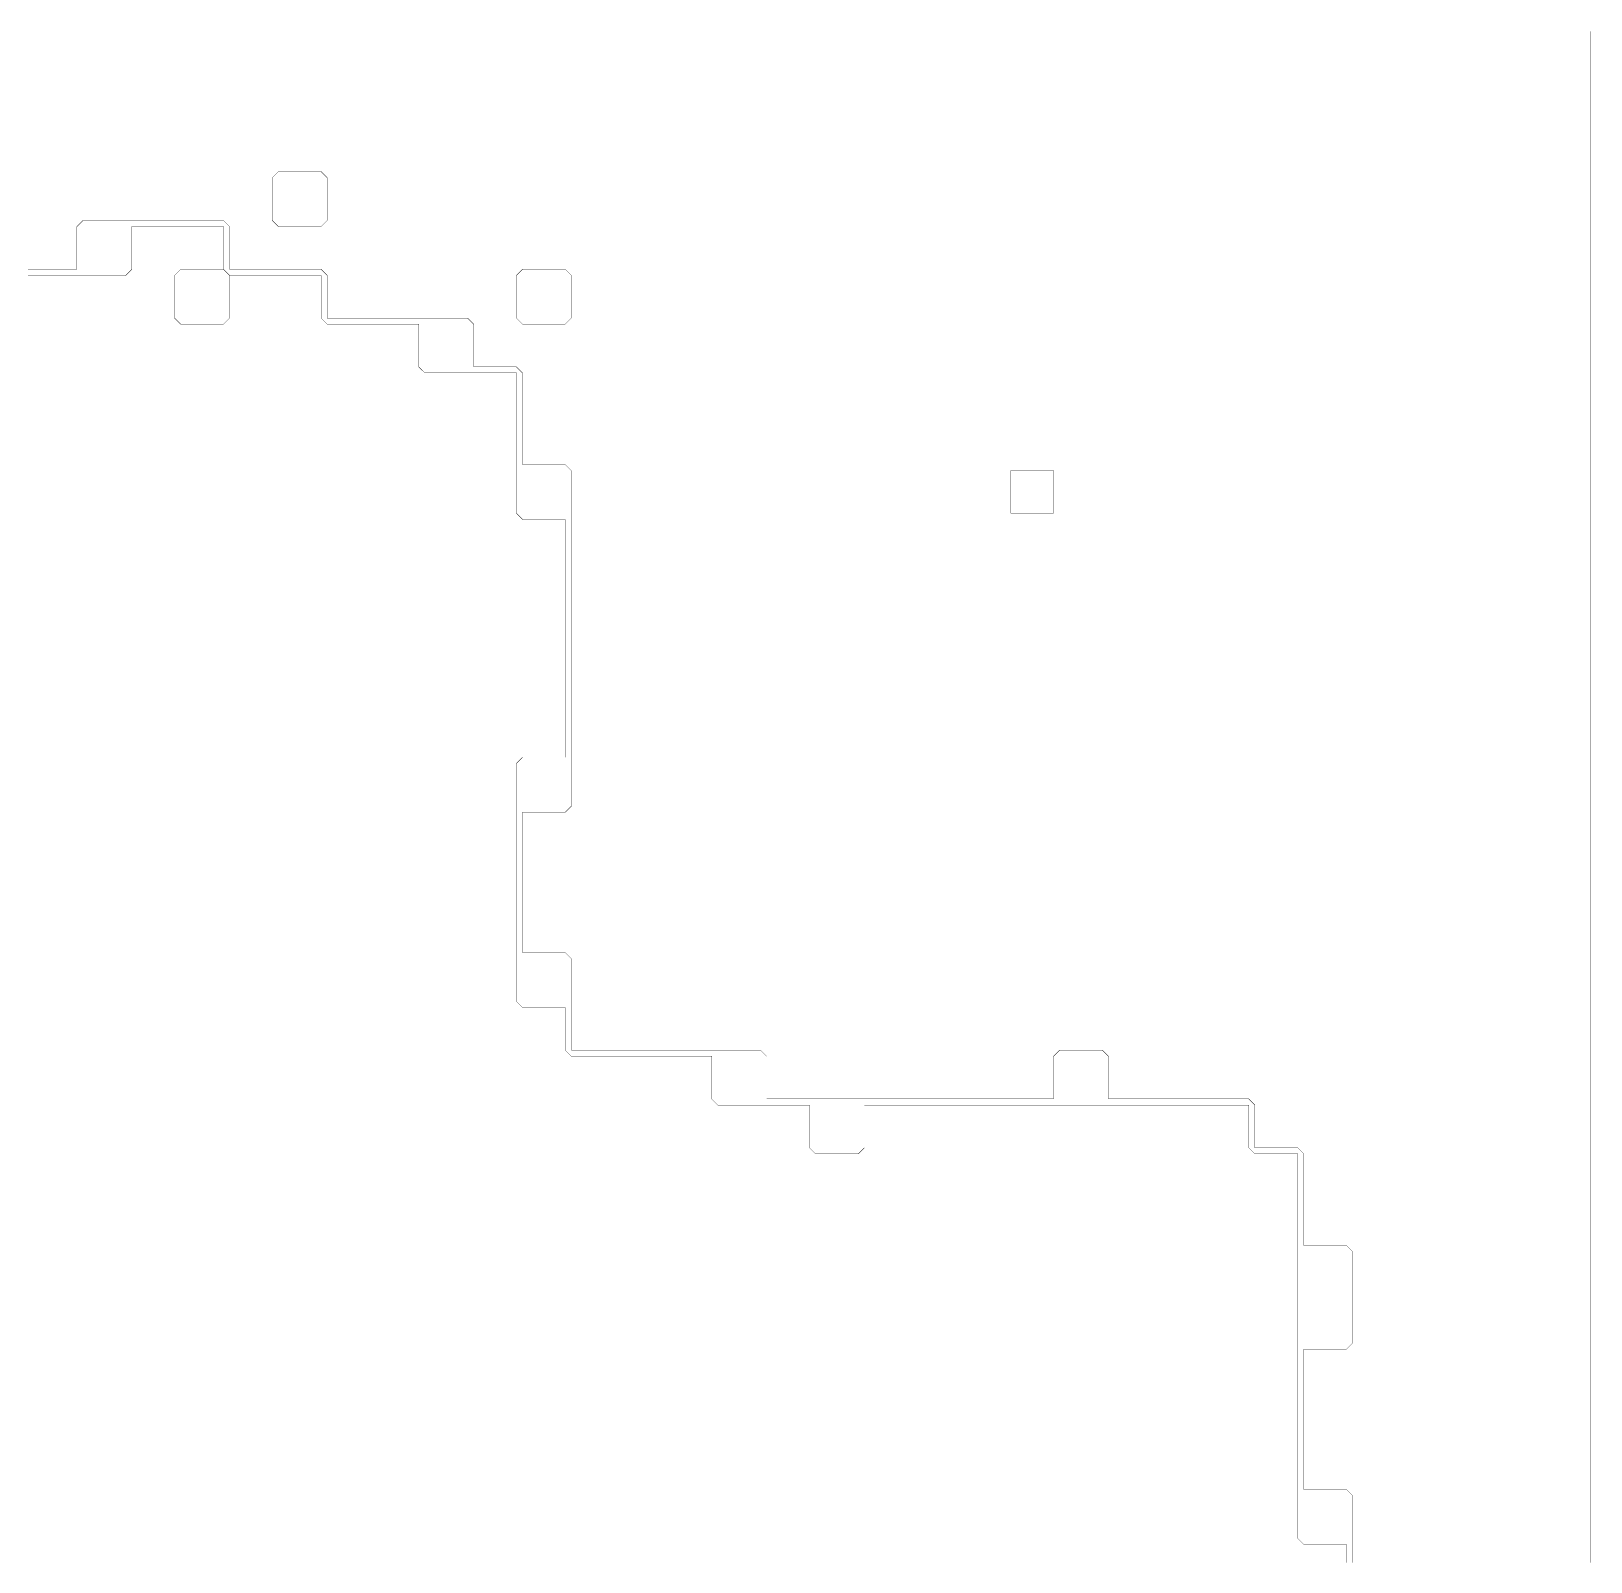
# Model space of a CAD drawing. Header units: metres. Extents: x 0 to 4990, y -4990 to 0.
# Drawn here: x 2495 to 4990, y -2450 to 0 of the extents above; entities that cross this region are included whole.
import ezdxf

# ---------------------------------------------------------------- set-up
doc = ezdxf.new("R2010")
doc.units = ezdxf.units.M
for name, color, linetype in [('conductor', 1, 'Continuous'), ('dielectric', 8, 'Continuous'), ('substrate', 5, 'Continuous')]:
    doc.layers.add(name, color=color, linetype=linetype)

msp = doc.modelspace()

# ---------------------------------------------------------------- linework, layer by layer
at = {"layer": 'conductor', "const_width": 0.5}
msp.add_lwpolyline([(4599.609375, -2451.171875), (4599.609375, -2441.40625), (4599.609375, -2431.640625), (4599.609375, -2421.875), (4589.84375, -2421.875), (4580.078125, -2421.875), (4570.3125, -2421.875), (4560.546875, -2421.875), (4550.78125, -2421.875), (4541.015625, -2421.875), (4531.25, -2421.875), (4521.484375, -2412.109375), (4521.484375, -2402.34375), (4521.484375, -2392.578125), (4521.484375, -2382.8125), (4521.484375, -2373.046875), (4521.484375, -2363.28125), (4521.484375, -2353.515625), (4521.484375, -2343.75), (4521.484375, -2333.984375), (4521.484375, -2324.21875), (4521.484375, -2314.453125), (4521.484375, -2304.6875), (4521.484375, -2294.921875), (4521.484375, -2285.15625), (4521.484375, -2275.390625), (4521.484375, -2265.625), (4521.484375, -2255.859375), (4521.484375, -2246.09375), (4521.484375, -2236.328125), (4521.484375, -2226.5625), (4521.484375, -2216.796875), (4521.484375, -2207.03125), (4521.484375, -2197.265625), (4521.484375, -2187.5), (4521.484375, -2177.734375), (4521.484375, -2167.96875), (4521.484375, -2158.203125), (4521.484375, -2148.4375), (4521.484375, -2138.671875), (4521.484375, -2128.90625), (4521.484375, -2119.140625), (4521.484375, -2109.375), (4521.484375, -2099.609375), (4521.484375, -2089.84375), (4521.484375, -2080.078125), (4521.484375, -2070.3125), (4521.484375, -2060.546875), (4521.484375, -2050.78125), (4521.484375, -2041.015625), (4521.484375, -2031.25), (4521.484375, -2021.484375), (4521.484375, -2011.71875), (4521.484375, -2001.953125), (4521.484375, -1992.1875), (4521.484375, -1982.421875), (4521.484375, -1972.65625), (4521.484375, -1962.890625), (4521.484375, -1953.125), (4521.484375, -1943.359375), (4521.484375, -1933.59375), (4521.484375, -1923.828125), (4521.484375, -1914.0625), (4521.484375, -1904.296875), (4521.484375, -1894.53125), (4521.484375, -1884.765625), (4521.484375, -1875), (4521.484375, -1865.234375), (4521.484375, -1855.46875), (4521.484375, -1845.703125), (4521.484375, -1835.9375), (4521.484375, -1826.171875), (4521.484375, -1816.40625), (4521.484375, -1806.640625), (4521.484375, -1796.875), (4511.71875, -1796.875), (4501.953125, -1796.875), (4492.1875, -1796.875), (4482.421875, -1796.875), (4472.65625, -1796.875), (4462.890625, -1796.875), (4453.125, -1796.875), (4443.359375, -1787.109375), (4443.359375, -1777.34375), (4443.359375, -1767.578125), (4443.359375, -1757.8125), (4443.359375, -1748.046875), (4443.359375, -1738.28125), (4443.359375, -1728.515625), (4443.359375, -1718.75), (4433.59375, -1718.75), (4423.828125, -1718.75), (4414.0625, -1718.75), (4404.296875, -1718.75), (4394.53125, -1718.75), (4384.765625, -1718.75), (4375, -1718.75), (4365.234375, -1718.75), (4355.46875, -1718.75), (4345.703125, -1718.75), (4335.9375, -1718.75), (4326.171875, -1718.75), (4316.40625, -1718.75), (4306.640625, -1718.75), (4296.875, -1718.75), (4287.109375, -1718.75), (4277.34375, -1718.75), (4267.578125, -1718.75), (4257.8125, -1718.75), (4248.046875, -1718.75), (4238.28125, -1718.75), (4228.515625, -1718.75), (4218.75, -1718.75), (4208.984375, -1718.75), (4199.21875, -1718.75), (4189.453125, -1718.75), (4179.6875, -1718.75), (4169.921875, -1718.75), (4160.15625, -1718.75), (4150.390625, -1718.75), (4140.625, -1718.75), (4130.859375, -1718.75), (4121.09375, -1718.75), (4111.328125, -1718.75), (4101.5625, -1718.75), (4091.796875, -1718.75), (4082.03125, -1718.75), (4072.265625, -1718.75), (4062.5, -1718.75), (4052.734375, -1718.75), (4042.96875, -1718.75), (4033.203125, -1718.75), (4023.4375, -1718.75), (4013.671875, -1718.75), (4003.90625, -1718.75), (3994.140625, -1718.75), (3984.375, -1718.75), (3974.609375, -1718.75), (3964.84375, -1718.75), (3955.078125, -1718.75), (3945.3125, -1718.75), (3935.546875, -1718.75), (3925.78125, -1718.75), (3916.015625, -1718.75), (3906.25, -1718.75), (3896.484375, -1718.75), (3886.71875, -1718.75), (3876.953125, -1718.75), (3867.1875, -1718.75), (3857.421875, -1718.75), (3847.65625, -1718.75), (3837.890625, -1718.75), (3828.125, -1718.75), (3828.125, -1728.515625), (3828.125, -1738.28125), (3828.125, -1748.046875), (3828.125, -1757.8125), (3828.125, -1767.578125), (3828.125, -1777.34375), (3828.125, -1787.109375), (3818.359375, -1796.875), (3808.59375, -1796.875), (3798.828125, -1796.875), (3789.0625, -1796.875), (3779.296875, -1796.875), (3769.53125, -1796.875), (3759.765625, -1796.875), (3750, -1796.875), (3740.234375, -1787.109375), (3740.234375, -1777.34375), (3740.234375, -1767.578125), (3740.234375, -1757.8125), (3740.234375, -1748.046875), (3740.234375, -1738.28125), (3740.234375, -1728.515625), (3740.234375, -1718.75), (3730.46875, -1718.75), (3720.703125, -1718.75), (3710.9375, -1718.75), (3701.171875, -1718.75), (3691.40625, -1718.75), (3681.640625, -1718.75), (3671.875, -1718.75), (3662.109375, -1718.75), (3652.34375, -1718.75), (3642.578125, -1718.75), (3632.8125, -1718.75), (3623.046875, -1718.75), (3613.28125, -1718.75), (3603.515625, -1718.75), (3593.75, -1718.75), (3583.984375, -1708.984375), (3583.984375, -1699.21875), (3583.984375, -1689.453125), (3583.984375, -1679.6875), (3583.984375, -1669.921875), (3583.984375, -1660.15625), (3583.984375, -1650.390625), (3583.984375, -1640.625), (3574.21875, -1640.625), (3564.453125, -1640.625), (3554.6875, -1640.625), (3544.921875, -1640.625), (3535.15625, -1640.625), (3525.390625, -1640.625), (3515.625, -1640.625), (3505.859375, -1640.625), (3496.09375, -1640.625), (3486.328125, -1640.625), (3476.5625, -1640.625), (3466.796875, -1640.625), (3457.03125, -1640.625), (3447.265625, -1640.625), (3437.5, -1640.625), (3427.734375, -1640.625), (3417.96875, -1640.625), (3408.203125, -1640.625), (3398.4375, -1640.625), (3388.671875, -1640.625), (3378.90625, -1640.625), (3369.140625, -1640.625), (3359.375, -1640.625), (3349.609375, -1630.859375), (3349.609375, -1621.09375), (3349.609375, -1611.328125), (3349.609375, -1601.5625), (3349.609375, -1591.796875), (3349.609375, -1582.03125), (3349.609375, -1572.265625), (3349.609375, -1562.5), (3339.84375, -1562.5), (3330.078125, -1562.5), (3320.3125, -1562.5), (3310.546875, -1562.5), (3300.78125, -1562.5), (3291.015625, -1562.5), (3281.25, -1562.5), (3271.484375, -1552.734375), (3271.484375, -1542.96875), (3271.484375, -1533.203125), (3271.484375, -1523.4375), (3271.484375, -1513.671875), (3271.484375, -1503.90625), (3271.484375, -1494.140625), (3271.484375, -1484.375), (3271.484375, -1474.609375), (3271.484375, -1464.84375), (3271.484375, -1455.078125), (3271.484375, -1445.3125), (3271.484375, -1435.546875), (3271.484375, -1425.78125), (3271.484375, -1416.015625), (3271.484375, -1406.25), (3271.484375, -1396.484375), (3271.484375, -1386.71875), (3271.484375, -1376.953125), (3271.484375, -1367.1875), (3271.484375, -1357.421875), (3271.484375, -1347.65625), (3271.484375, -1337.890625), (3271.484375, -1328.125), (3271.484375, -1318.359375), (3271.484375, -1308.59375), (3271.484375, -1298.828125), (3271.484375, -1289.0625), (3271.484375, -1279.296875), (3271.484375, -1269.53125), (3271.484375, -1259.765625), (3271.484375, -1250), (3271.484375, -1240.234375), (3271.484375, -1230.46875), (3271.484375, -1220.703125), (3271.484375, -1210.9375), (3271.484375, -1201.171875), (3271.484375, -1191.40625), (3271.484375, -1181.640625), (3271.484375, -1171.875), (3281.25, -1162.109375), (3291.015625, -1162.109375), (3300.78125, -1162.109375), (3310.546875, -1162.109375), (3320.3125, -1162.109375), (3330.078125, -1162.109375), (3339.84375, -1162.109375), (3349.609375, -1162.109375), (3349.609375, -1152.34375), (3349.609375, -1142.578125), (3349.609375, -1132.8125), (3349.609375, -1123.046875), (3349.609375, -1113.28125), (3349.609375, -1103.515625), (3349.609375, -1093.75), (3349.609375, -1083.984375), (3349.609375, -1074.21875), (3349.609375, -1064.453125), (3349.609375, -1054.6875), (3349.609375, -1044.921875), (3349.609375, -1035.15625), (3349.609375, -1025.390625), (3349.609375, -1015.625), (3349.609375, -1005.859375), (3349.609375, -996.09375), (3349.609375, -986.328125), (3349.609375, -976.5625), (3349.609375, -966.796875), (3349.609375, -957.03125), (3349.609375, -947.265625), (3349.609375, -937.5), (3349.609375, -927.734375), (3349.609375, -917.96875), (3349.609375, -908.203125), (3349.609375, -898.4375), (3349.609375, -888.671875), (3349.609375, -878.90625), (3349.609375, -869.140625), (3349.609375, -859.375), (3349.609375, -849.609375), (3349.609375, -839.84375), (3349.609375, -830.078125), (3349.609375, -820.3125), (3349.609375, -810.546875), (3349.609375, -800.78125), (3349.609375, -791.015625), (3349.609375, -781.25), (3339.84375, -781.25), (3330.078125, -781.25), (3320.3125, -781.25), (3310.546875, -781.25), (3300.78125, -781.25), (3291.015625, -781.25), (3281.25, -781.25), (3271.484375, -771.484375), (3271.484375, -761.71875), (3271.484375, -751.953125), (3271.484375, -742.1875), (3271.484375, -732.421875), (3271.484375, -722.65625), (3271.484375, -712.890625), (3271.484375, -703.125), (3271.484375, -693.359375), (3271.484375, -683.59375), (3271.484375, -673.828125), (3271.484375, -664.0625), (3271.484375, -654.296875), (3271.484375, -644.53125), (3271.484375, -634.765625), (3271.484375, -625), (3271.484375, -615.234375), (3271.484375, -605.46875), (3271.484375, -595.703125), (3271.484375, -585.9375), (3271.484375, -576.171875), (3271.484375, -566.40625), (3271.484375, -556.640625), (3271.484375, -546.875), (3261.71875, -546.875), (3251.953125, -546.875), (3242.1875, -546.875), (3232.421875, -546.875), (3222.65625, -546.875), (3212.890625, -546.875), (3203.125, -546.875), (3193.359375, -546.875), (3183.59375, -546.875), (3173.828125, -546.875), (3164.0625, -546.875), (3154.296875, -546.875), (3144.53125, -546.875), (3134.765625, -546.875), (3125, -546.875), (3115.234375, -537.109375), (3115.234375, -527.34375), (3115.234375, -517.578125), (3115.234375, -507.8125), (3115.234375, -498.046875), (3115.234375, -488.28125), (3115.234375, -478.515625), (3115.234375, -468.75), (3105.46875, -468.75), (3095.703125, -468.75), (3085.9375, -468.75), (3076.171875, -468.75), (3066.40625, -468.75), (3056.640625, -468.75), (3046.875, -468.75), (3037.109375, -468.75), (3027.34375, -468.75), (3017.578125, -468.75), (3007.8125, -468.75), (2998.046875, -468.75), (2988.28125, -468.75), (2978.515625, -468.75), (2968.75, -468.75), (2958.984375, -458.984375), (2958.984375, -449.21875), (2958.984375, -439.453125), (2958.984375, -429.6875), (2958.984375, -419.921875), (2958.984375, -410.15625), (2958.984375, -400.390625), (2958.984375, -390.625), (2949.21875, -390.625), (2939.453125, -390.625), (2929.6875, -390.625), (2919.921875, -390.625), (2910.15625, -390.625), (2900.390625, -390.625), (2890.625, -390.625), (2880.859375, -390.625), (2871.09375, -390.625), (2861.328125, -390.625), (2851.5625, -390.625), (2841.796875, -390.625), (2832.03125, -390.625), (2822.265625, -390.625), (2812.5, -390.625), (2802.734375, -380.859375), (2802.734375, -371.09375), (2802.734375, -361.328125), (2802.734375, -351.5625), (2802.734375, -341.796875), (2802.734375, -332.03125), (2802.734375, -322.265625), (2802.734375, -312.5), (2792.96875, -312.5), (2783.203125, -312.5), (2773.4375, -312.5), (2763.671875, -312.5), (2753.90625, -312.5), (2744.140625, -312.5), (2734.375, -312.5), (2724.609375, -312.5), (2714.84375, -312.5), (2705.078125, -312.5), (2695.3125, -312.5), (2685.546875, -312.5), (2675.78125, -312.5), (2666.015625, -312.5), (2656.25, -312.5), (2656.25, -322.265625), (2656.25, -332.03125), (2656.25, -341.796875), (2656.25, -351.5625), (2656.25, -361.328125), (2656.25, -371.09375), (2656.25, -380.859375), (2646.484375, -390.625), (2636.71875, -390.625), (2626.953125, -390.625), (2617.1875, -390.625), (2607.421875, -390.625), (2597.65625, -390.625), (2587.890625, -390.625), (2578.125, -390.625), (2568.359375, -390.625), (2558.59375, -390.625), (2548.828125, -390.625), (2539.0625, -390.625), (2529.296875, -390.625), (2519.53125, -390.625), (2509.765625, -390.625), (2500, -390.625), (2490.234375, -390.625)], dxfattribs=at)
msp.add_lwpolyline([(2724.609375, -390.625), (2734.375, -380.859375), (2744.140625, -380.859375), (2753.90625, -380.859375), (2763.671875, -380.859375), (2773.4375, -380.859375), (2783.203125, -380.859375), (2792.96875, -380.859375), (2802.734375, -380.859375), (2812.5, -390.625), (2812.5, -400.390625), (2812.5, -410.15625), (2812.5, -419.921875), (2812.5, -429.6875), (2812.5, -439.453125), (2812.5, -449.21875), (2812.5, -458.984375), (2802.734375, -468.75), (2792.96875, -468.75), (2783.203125, -468.75), (2773.4375, -468.75), (2763.671875, -468.75), (2753.90625, -468.75), (2744.140625, -468.75), (2734.375, -468.75), (2724.609375, -458.984375), (2724.609375, -449.21875), (2724.609375, -439.453125), (2724.609375, -429.6875), (2724.609375, -419.921875), (2724.609375, -410.15625), (2724.609375, -400.390625)], close=True, dxfattribs=at)
at = {"layer": 'dielectric', "const_width": 0.5}
msp.add_lwpolyline([(4062.5, -703.125), (4062.5, -712.890625), (4062.5, -722.65625), (4062.5, -732.421875), (4062.5, -742.1875), (4062.5, -751.953125), (4062.5, -761.71875), (4062.5, -771.484375), (4072.265625, -771.484375), (4082.03125, -771.484375), (4091.796875, -771.484375), (4101.5625, -771.484375), (4111.328125, -771.484375), (4121.09375, -771.484375), (4130.859375, -771.484375), (4130.859375, -761.71875), (4130.859375, -751.953125), (4130.859375, -742.1875), (4130.859375, -732.421875), (4130.859375, -722.65625), (4130.859375, -712.890625), (4130.859375, -703.125), (4121.09375, -703.125), (4111.328125, -703.125), (4101.5625, -703.125), (4091.796875, -703.125), (4082.03125, -703.125), (4072.265625, -703.125)], close=True, dxfattribs=at)
at = {"layer": 'substrate', "const_width": 0.5}
for points in [[(4990.234375, -2451.171875), (4990.234375, -2441.40625), (4990.234375, -2431.640625), (4990.234375, -2421.875), (4990.234375, -2412.109375), (4990.234375, -2402.34375), (4990.234375, -2392.578125), (4990.234375, -2382.8125), (4990.234375, -2373.046875), (4990.234375, -2363.28125), (4990.234375, -2353.515625), (4990.234375, -2343.75), (4990.234375, -2333.984375), (4990.234375, -2324.21875), (4990.234375, -2314.453125), (4990.234375, -2304.6875), (4990.234375, -2294.921875), (4990.234375, -2285.15625), (4990.234375, -2275.390625), (4990.234375, -2265.625), (4990.234375, -2255.859375), (4990.234375, -2246.09375), (4990.234375, -2236.328125), (4990.234375, -2226.5625), (4990.234375, -2216.796875), (4990.234375, -2207.03125), (4990.234375, -2197.265625), (4990.234375, -2187.5), (4990.234375, -2177.734375), (4990.234375, -2167.96875), (4990.234375, -2158.203125), (4990.234375, -2148.4375), (4990.234375, -2138.671875), (4990.234375, -2128.90625), (4990.234375, -2119.140625), (4990.234375, -2109.375), (4990.234375, -2099.609375), (4990.234375, -2089.84375), (4990.234375, -2080.078125), (4990.234375, -2070.3125), (4990.234375, -2060.546875), (4990.234375, -2050.78125), (4990.234375, -2041.015625), (4990.234375, -2031.25), (4990.234375, -2021.484375), (4990.234375, -2011.71875), (4990.234375, -2001.953125), (4990.234375, -1992.1875), (4990.234375, -1982.421875), (4990.234375, -1972.65625), (4990.234375, -1962.890625), (4990.234375, -1953.125), (4990.234375, -1943.359375), (4990.234375, -1933.59375), (4990.234375, -1923.828125), (4990.234375, -1914.0625), (4990.234375, -1904.296875), (4990.234375, -1894.53125), (4990.234375, -1884.765625), (4990.234375, -1875), (4990.234375, -1865.234375), (4990.234375, -1855.46875), (4990.234375, -1845.703125), (4990.234375, -1835.9375), (4990.234375, -1826.171875), (4990.234375, -1816.40625), (4990.234375, -1806.640625), (4990.234375, -1796.875), (4990.234375, -1787.109375), (4990.234375, -1777.34375), (4990.234375, -1767.578125), (4990.234375, -1757.8125), (4990.234375, -1748.046875), (4990.234375, -1738.28125), (4990.234375, -1728.515625), (4990.234375, -1718.75), (4990.234375, -1708.984375), (4990.234375, -1699.21875), (4990.234375, -1689.453125), (4990.234375, -1679.6875), (4990.234375, -1669.921875), (4990.234375, -1660.15625), (4990.234375, -1650.390625), (4990.234375, -1640.625), (4990.234375, -1630.859375), (4990.234375, -1621.09375), (4990.234375, -1611.328125), (4990.234375, -1601.5625), (4990.234375, -1591.796875), (4990.234375, -1582.03125), (4990.234375, -1572.265625), (4990.234375, -1562.5), (4990.234375, -1552.734375), (4990.234375, -1542.96875), (4990.234375, -1533.203125), (4990.234375, -1523.4375), (4990.234375, -1513.671875), (4990.234375, -1503.90625), (4990.234375, -1494.140625), (4990.234375, -1484.375), (4990.234375, -1474.609375), (4990.234375, -1464.84375), (4990.234375, -1455.078125), (4990.234375, -1445.3125), (4990.234375, -1435.546875), (4990.234375, -1425.78125), (4990.234375, -1416.015625), (4990.234375, -1406.25), (4990.234375, -1396.484375), (4990.234375, -1386.71875), (4990.234375, -1376.953125), (4990.234375, -1367.1875), (4990.234375, -1357.421875), (4990.234375, -1347.65625), (4990.234375, -1337.890625), (4990.234375, -1328.125), (4990.234375, -1318.359375), (4990.234375, -1308.59375), (4990.234375, -1298.828125), (4990.234375, -1289.0625), (4990.234375, -1279.296875), (4990.234375, -1269.53125), (4990.234375, -1259.765625), (4990.234375, -1250), (4990.234375, -1240.234375), (4990.234375, -1230.46875), (4990.234375, -1220.703125), (4990.234375, -1210.9375), (4990.234375, -1201.171875), (4990.234375, -1191.40625), (4990.234375, -1181.640625), (4990.234375, -1171.875), (4990.234375, -1162.109375), (4990.234375, -1152.34375), (4990.234375, -1142.578125), (4990.234375, -1132.8125), (4990.234375, -1123.046875), (4990.234375, -1113.28125), (4990.234375, -1103.515625), (4990.234375, -1093.75), (4990.234375, -1083.984375), (4990.234375, -1074.21875), (4990.234375, -1064.453125), (4990.234375, -1054.6875), (4990.234375, -1044.921875), (4990.234375, -1035.15625), (4990.234375, -1025.390625), (4990.234375, -1015.625), (4990.234375, -1005.859375), (4990.234375, -996.09375), (4990.234375, -986.328125), (4990.234375, -976.5625), (4990.234375, -966.796875), (4990.234375, -957.03125), (4990.234375, -947.265625), (4990.234375, -937.5), (4990.234375, -927.734375), (4990.234375, -917.96875), (4990.234375, -908.203125), (4990.234375, -898.4375), (4990.234375, -888.671875), (4990.234375, -878.90625), (4990.234375, -869.140625), (4990.234375, -859.375), (4990.234375, -849.609375), (4990.234375, -839.84375), (4990.234375, -830.078125), (4990.234375, -820.3125), (4990.234375, -810.546875), (4990.234375, -800.78125), (4990.234375, -791.015625), (4990.234375, -781.25), (4990.234375, -771.484375), (4990.234375, -761.71875), (4990.234375, -751.953125), (4990.234375, -742.1875), (4990.234375, -732.421875), (4990.234375, -722.65625), (4990.234375, -712.890625), (4990.234375, -703.125), (4990.234375, -693.359375), (4990.234375, -683.59375), (4990.234375, -673.828125), (4990.234375, -664.0625), (4990.234375, -654.296875), (4990.234375, -644.53125), (4990.234375, -634.765625), (4990.234375, -625), (4990.234375, -615.234375), (4990.234375, -605.46875), (4990.234375, -595.703125), (4990.234375, -585.9375), (4990.234375, -576.171875), (4990.234375, -566.40625), (4990.234375, -556.640625), (4990.234375, -546.875), (4990.234375, -537.109375), (4990.234375, -527.34375), (4990.234375, -517.578125), (4990.234375, -507.8125), (4990.234375, -498.046875), (4990.234375, -488.28125), (4990.234375, -478.515625), (4990.234375, -468.75), (4990.234375, -458.984375), (4990.234375, -449.21875), (4990.234375, -439.453125), (4990.234375, -429.6875), (4990.234375, -419.921875), (4990.234375, -410.15625), (4990.234375, -400.390625), (4990.234375, -390.625), (4990.234375, -380.859375), (4990.234375, -371.09375), (4990.234375, -361.328125), (4990.234375, -351.5625), (4990.234375, -341.796875), (4990.234375, -332.03125), (4990.234375, -322.265625), (4990.234375, -312.5), (4990.234375, -302.734375), (4990.234375, -292.96875), (4990.234375, -283.203125), (4990.234375, -273.4375), (4990.234375, -263.671875), (4990.234375, -253.90625), (4990.234375, -244.140625), (4990.234375, -234.375), (4990.234375, -224.609375), (4990.234375, -214.84375), (4990.234375, -205.078125), (4990.234375, -195.3125), (4990.234375, -185.546875), (4990.234375, -175.78125), (4990.234375, -166.015625), (4990.234375, -156.25), (4990.234375, -146.484375), (4990.234375, -136.71875), (4990.234375, -126.953125), (4990.234375, -117.1875), (4990.234375, -107.421875), (4990.234375, -97.65625), (4990.234375, -87.890625), (4990.234375, -78.125), (4990.234375, -68.359375), (4990.234375, -58.59375), (4990.234375, -48.828125), (4990.234375, -39.0625), (4990.234375, -29.296875), (4990.234375, -19.53125), (4990.234375, -9.765625), (4990.234375, 0), (4980.46875, 0), (4970.703125, 0), (4960.9375, 0), (4951.171875, 0), (4941.40625, 0), (4931.640625, 0), (4921.875, 0), (4912.109375, 0), (4902.34375, 0), (4892.578125, 0), (4882.8125, 0), (4873.046875, 0), (4863.28125, 0), (4853.515625, 0), (4843.75, 0), (4833.984375, 0), (4824.21875, 0), (4814.453125, 0), (4804.6875, 0), (4794.921875, 0), (4785.15625, 0), (4775.390625, 0), (4765.625, 0), (4755.859375, 0), (4746.09375, 0), (4736.328125, 0), (4726.5625, 0), (4716.796875, 0), (4707.03125, 0), (4697.265625, 0), (4687.5, 0), (4677.734375, 0), (4667.96875, 0), (4658.203125, 0), (4648.4375, 0), (4638.671875, 0), (4628.90625, 0), (4619.140625, 0), (4609.375, 0), (4599.609375, 0), (4589.84375, 0), (4580.078125, 0), (4570.3125, 0), (4560.546875, 0), (4550.78125, 0), (4541.015625, 0), (4531.25, 0), (4521.484375, 0), (4511.71875, 0), (4501.953125, 0), (4492.1875, 0), (4482.421875, 0), (4472.65625, 0), (4462.890625, 0), (4453.125, 0), (4443.359375, 0), (4433.59375, 0), (4423.828125, 0), (4414.0625, 0), (4404.296875, 0), (4394.53125, 0), (4384.765625, 0), (4375, 0), (4365.234375, 0), (4355.46875, 0), (4345.703125, 0), (4335.9375, 0), (4326.171875, 0), (4316.40625, 0), (4306.640625, 0), (4296.875, 0), (4287.109375, 0), (4277.34375, 0), (4267.578125, 0), (4257.8125, 0), (4248.046875, 0), (4238.28125, 0), (4228.515625, 0), (4218.75, 0), (4208.984375, 0), (4199.21875, 0), (4189.453125, 0), (4179.6875, 0), (4169.921875, 0), (4160.15625, 0), (4150.390625, 0), (4140.625, 0), (4130.859375, 0), (4121.09375, 0), (4111.328125, 0), (4101.5625, 0), (4091.796875, 0), (4082.03125, 0), (4072.265625, 0), (4062.5, 0), (4052.734375, 0), (4042.96875, 0), (4033.203125, 0), (4023.4375, 0), (4013.671875, 0), (4003.90625, 0), (3994.140625, 0), (3984.375, 0), (3974.609375, 0), (3964.84375, 0), (3955.078125, 0), (3945.3125, 0), (3935.546875, 0), (3925.78125, 0), (3916.015625, 0), (3906.25, 0), (3896.484375, 0), (3886.71875, 0), (3876.953125, 0), (3867.1875, 0), (3857.421875, 0), (3847.65625, 0), (3837.890625, 0), (3828.125, 0), (3818.359375, 0), (3808.59375, 0), (3798.828125, 0), (3789.0625, 0), (3779.296875, 0), (3769.53125, 0), (3759.765625, 0), (3750, 0), (3740.234375, 0), (3730.46875, 0), (3720.703125, 0), (3710.9375, 0), (3701.171875, 0), (3691.40625, 0), (3681.640625, 0), (3671.875, 0), (3662.109375, 0), (3652.34375, 0), (3642.578125, 0), (3632.8125, 0), (3623.046875, 0), (3613.28125, 0), (3603.515625, 0), (3593.75, 0), (3583.984375, 0), (3574.21875, 0), (3564.453125, 0), (3554.6875, 0), (3544.921875, 0), (3535.15625, 0), (3525.390625, 0), (3515.625, 0), (3505.859375, 0), (3496.09375, 0), (3486.328125, 0), (3476.5625, 0), (3466.796875, 0), (3457.03125, 0), (3447.265625, 0), (3437.5, 0), (3427.734375, 0), (3417.96875, 0), (3408.203125, 0), (3398.4375, 0), (3388.671875, 0), (3378.90625, 0), (3369.140625, 0), (3359.375, 0), (3349.609375, 0), (3339.84375, 0), (3330.078125, 0), (3320.3125, 0), (3310.546875, 0), (3300.78125, 0), (3291.015625, 0), (3281.25, 0), (3271.484375, 0), (3261.71875, 0), (3251.953125, 0), (3242.1875, 0), (3232.421875, 0), (3222.65625, 0), (3212.890625, 0), (3203.125, 0), (3193.359375, 0), (3183.59375, 0), (3173.828125, 0), (3164.0625, 0), (3154.296875, 0), (3144.53125, 0), (3134.765625, 0), (3125, 0), (3115.234375, 0), (3105.46875, 0), (3095.703125, 0), (3085.9375, 0), (3076.171875, 0), (3066.40625, 0), (3056.640625, 0), (3046.875, 0), (3037.109375, 0), (3027.34375, 0), (3017.578125, 0), (3007.8125, 0), (2998.046875, 0), (2988.28125, 0), (2978.515625, 0), (2968.75, 0), (2958.984375, 0), (2949.21875, 0), (2939.453125, 0), (2929.6875, 0), (2919.921875, 0), (2910.15625, 0), (2900.390625, 0), (2890.625, 0), (2880.859375, 0), (2871.09375, 0), (2861.328125, 0), (2851.5625, 0), (2841.796875, 0), (2832.03125, 0), (2822.265625, 0), (2812.5, 0), (2802.734375, 0), (2792.96875, 0), (2783.203125, 0), (2773.4375, 0), (2763.671875, 0), (2753.90625, 0), (2744.140625, 0), (2734.375, 0), (2724.609375, 0), (2714.84375, 0), (2705.078125, 0), (2695.3125, 0), (2685.546875, 0), (2675.78125, 0), (2666.015625, 0), (2656.25, 0), (2646.484375, 0), (2636.71875, 0), (2626.953125, 0), (2617.1875, 0), (2607.421875, 0), (2597.65625, 0), (2587.890625, 0), (2578.125, 0), (2568.359375, 0), (2558.59375, 0), (2548.828125, 0), (2539.0625, 0), (2529.296875, 0), (2519.53125, 0), (2509.765625, 0), (2500, 0), (2490.234375, 0)], [(2490.234375, -380.859375), (2500, -380.859375), (2509.765625, -380.859375), (2519.53125, -380.859375), (2529.296875, -380.859375), (2539.0625, -380.859375), (2548.828125, -380.859375), (2558.59375, -380.859375), (2568.359375, -380.859375), (2568.359375, -371.09375), (2568.359375, -361.328125), (2568.359375, -351.5625), (2568.359375, -341.796875), (2568.359375, -332.03125), (2568.359375, -322.265625), (2568.359375, -312.5), (2578.125, -302.734375), (2587.890625, -302.734375), (2597.65625, -302.734375), (2607.421875, -302.734375), (2617.1875, -302.734375), (2626.953125, -302.734375), (2636.71875, -302.734375), (2646.484375, -302.734375), (2656.25, -302.734375), (2666.015625, -302.734375), (2675.78125, -302.734375), (2685.546875, -302.734375), (2695.3125, -302.734375), (2705.078125, -302.734375), (2714.84375, -302.734375), (2724.609375, -302.734375), (2734.375, -302.734375), (2744.140625, -302.734375), (2753.90625, -302.734375), (2763.671875, -302.734375), (2773.4375, -302.734375), (2783.203125, -302.734375), (2792.96875, -302.734375), (2802.734375, -302.734375), (2812.5, -312.5), (2812.5, -322.265625), (2812.5, -332.03125), (2812.5, -341.796875), (2812.5, -351.5625), (2812.5, -361.328125), (2812.5, -371.09375), (2812.5, -380.859375), (2822.265625, -380.859375), (2832.03125, -380.859375), (2841.796875, -380.859375), (2851.5625, -380.859375), (2861.328125, -380.859375), (2871.09375, -380.859375), (2880.859375, -380.859375), (2890.625, -380.859375), (2900.390625, -380.859375), (2910.15625, -380.859375), (2919.921875, -380.859375), (2929.6875, -380.859375), (2939.453125, -380.859375), (2949.21875, -380.859375), (2958.984375, -380.859375), (2968.75, -390.625), (2968.75, -400.390625), (2968.75, -410.15625), (2968.75, -419.921875), (2968.75, -429.6875), (2968.75, -439.453125), (2968.75, -449.21875), (2968.75, -458.984375), (2978.515625, -458.984375), (2988.28125, -458.984375), (2998.046875, -458.984375), (3007.8125, -458.984375), (3017.578125, -458.984375), (3027.34375, -458.984375), (3037.109375, -458.984375), (3046.875, -458.984375), (3056.640625, -458.984375), (3066.40625, -458.984375), (3076.171875, -458.984375), (3085.9375, -458.984375), (3095.703125, -458.984375), (3105.46875, -458.984375), (3115.234375, -458.984375), (3125, -458.984375), (3134.765625, -458.984375), (3144.53125, -458.984375), (3154.296875, -458.984375), (3164.0625, -458.984375), (3173.828125, -458.984375), (3183.59375, -458.984375), (3193.359375, -458.984375), (3203.125, -468.75), (3203.125, -478.515625), (3203.125, -488.28125), (3203.125, -498.046875), (3203.125, -507.8125), (3203.125, -517.578125), (3203.125, -527.34375), (3203.125, -537.109375), (3212.890625, -537.109375), (3222.65625, -537.109375), (3232.421875, -537.109375), (3242.1875, -537.109375), (3251.953125, -537.109375), (3261.71875, -537.109375), (3271.484375, -537.109375), (3281.25, -546.875), (3281.25, -556.640625), (3281.25, -566.40625), (3281.25, -576.171875), (3281.25, -585.9375), (3281.25, -595.703125), (3281.25, -605.46875), (3281.25, -615.234375), (3281.25, -625), (3281.25, -634.765625), (3281.25, -644.53125), (3281.25, -654.296875), (3281.25, -664.0625), (3281.25, -673.828125), (3281.25, -683.59375), (3281.25, -693.359375), (3291.015625, -693.359375), (3300.78125, -693.359375), (3310.546875, -693.359375), (3320.3125, -693.359375), (3330.078125, -693.359375), (3339.84375, -693.359375), (3349.609375, -693.359375), (3359.375, -703.125), (3359.375, -712.890625), (3359.375, -722.65625), (3359.375, -732.421875), (3359.375, -742.1875), (3359.375, -751.953125), (3359.375, -761.71875), (3359.375, -771.484375), (3359.375, -781.25), (3359.375, -791.015625), (3359.375, -800.78125), (3359.375, -810.546875), (3359.375, -820.3125), (3359.375, -830.078125), (3359.375, -839.84375), (3359.375, -849.609375), (3359.375, -859.375), (3359.375, -869.140625), (3359.375, -878.90625), (3359.375, -888.671875), (3359.375, -898.4375), (3359.375, -908.203125), (3359.375, -917.96875), (3359.375, -927.734375), (3359.375, -937.5), (3359.375, -947.265625), (3359.375, -957.03125), (3359.375, -966.796875), (3359.375, -976.5625), (3359.375, -986.328125), (3359.375, -996.09375), (3359.375, -1005.859375), (3359.375, -1015.625), (3359.375, -1025.390625), (3359.375, -1035.15625), (3359.375, -1044.921875), (3359.375, -1054.6875), (3359.375, -1064.453125), (3359.375, -1074.21875), (3359.375, -1083.984375), (3359.375, -1093.75), (3359.375, -1103.515625), (3359.375, -1113.28125), (3359.375, -1123.046875), (3359.375, -1132.8125), (3359.375, -1142.578125), (3359.375, -1152.34375), (3359.375, -1162.109375), (3359.375, -1171.875), (3359.375, -1181.640625), (3359.375, -1191.40625), (3359.375, -1201.171875), (3359.375, -1210.9375), (3359.375, -1220.703125), (3359.375, -1230.46875), (3359.375, -1240.234375), (3349.609375, -1250), (3339.84375, -1250), (3330.078125, -1250), (3320.3125, -1250), (3310.546875, -1250), (3300.78125, -1250), (3291.015625, -1250), (3281.25, -1250), (3281.25, -1259.765625), (3281.25, -1269.53125), (3281.25, -1279.296875), (3281.25, -1289.0625), (3281.25, -1298.828125), (3281.25, -1308.59375), (3281.25, -1318.359375), (3281.25, -1328.125), (3281.25, -1337.890625), (3281.25, -1347.65625), (3281.25, -1357.421875), (3281.25, -1367.1875), (3281.25, -1376.953125), (3281.25, -1386.71875), (3281.25, -1396.484375), (3281.25, -1406.25), (3281.25, -1416.015625), (3281.25, -1425.78125), (3281.25, -1435.546875), (3281.25, -1445.3125), (3281.25, -1455.078125), (3281.25, -1464.84375), (3281.25, -1474.609375), (3291.015625, -1474.609375), (3300.78125, -1474.609375), (3310.546875, -1474.609375), (3320.3125, -1474.609375), (3330.078125, -1474.609375), (3339.84375, -1474.609375), (3349.609375, -1474.609375), (3359.375, -1484.375), (3359.375, -1494.140625), (3359.375, -1503.90625), (3359.375, -1513.671875), (3359.375, -1523.4375), (3359.375, -1533.203125), (3359.375, -1542.96875), (3359.375, -1552.734375), (3359.375, -1562.5), (3359.375, -1572.265625), (3359.375, -1582.03125), (3359.375, -1591.796875), (3359.375, -1601.5625), (3359.375, -1611.328125), (3359.375, -1621.09375), (3359.375, -1630.859375), (3369.140625, -1630.859375), (3378.90625, -1630.859375), (3388.671875, -1630.859375), (3398.4375, -1630.859375), (3408.203125, -1630.859375), (3417.96875, -1630.859375), (3427.734375, -1630.859375), (3437.5, -1630.859375), (3447.265625, -1630.859375), (3457.03125, -1630.859375), (3466.796875, -1630.859375), (3476.5625, -1630.859375), (3486.328125, -1630.859375), (3496.09375, -1630.859375), (3505.859375, -1630.859375), (3515.625, -1630.859375), (3525.390625, -1630.859375), (3535.15625, -1630.859375), (3544.921875, -1630.859375), (3554.6875, -1630.859375), (3564.453125, -1630.859375), (3574.21875, -1630.859375), (3583.984375, -1630.859375), (3593.75, -1630.859375), (3603.515625, -1630.859375), (3613.28125, -1630.859375), (3623.046875, -1630.859375), (3632.8125, -1630.859375), (3642.578125, -1630.859375), (3652.34375, -1630.859375), (3662.109375, -1630.859375), (3671.875, -1640.625), (3671.875, -1650.390625), (3671.875, -1660.15625), (3671.875, -1669.921875), (3671.875, -1679.6875), (3671.875, -1689.453125), (3671.875, -1699.21875), (3671.875, -1708.984375), (3681.640625, -1708.984375), (3691.40625, -1708.984375), (3701.171875, -1708.984375), (3710.9375, -1708.984375), (3720.703125, -1708.984375), (3730.46875, -1708.984375), (3740.234375, -1708.984375), (3750, -1708.984375), (3759.765625, -1708.984375), (3769.53125, -1708.984375), (3779.296875, -1708.984375), (3789.0625, -1708.984375), (3798.828125, -1708.984375), (3808.59375, -1708.984375), (3818.359375, -1708.984375), (3828.125, -1708.984375), (3837.890625, -1708.984375), (3847.65625, -1708.984375), (3857.421875, -1708.984375), (3867.1875, -1708.984375), (3876.953125, -1708.984375), (3886.71875, -1708.984375), (3896.484375, -1708.984375), (3906.25, -1708.984375), (3916.015625, -1708.984375), (3925.78125, -1708.984375), (3935.546875, -1708.984375), (3945.3125, -1708.984375), (3955.078125, -1708.984375), (3964.84375, -1708.984375), (3974.609375, -1708.984375), (3984.375, -1708.984375), (3994.140625, -1708.984375), (4003.90625, -1708.984375), (4013.671875, -1708.984375), (4023.4375, -1708.984375), (4033.203125, -1708.984375), (4042.96875, -1708.984375), (4052.734375, -1708.984375), (4062.5, -1708.984375), (4072.265625, -1708.984375), (4082.03125, -1708.984375), (4091.796875, -1708.984375), (4101.5625, -1708.984375), (4111.328125, -1708.984375), (4121.09375, -1708.984375), (4130.859375, -1708.984375), (4130.859375, -1699.21875), (4130.859375, -1689.453125), (4130.859375, -1679.6875), (4130.859375, -1669.921875), (4130.859375, -1660.15625), (4130.859375, -1650.390625), (4130.859375, -1640.625), (4140.625, -1630.859375), (4150.390625, -1630.859375), (4160.15625, -1630.859375), (4169.921875, -1630.859375), (4179.6875, -1630.859375), (4189.453125, -1630.859375), (4199.21875, -1630.859375), (4208.984375, -1630.859375), (4218.75, -1640.625), (4218.75, -1650.390625), (4218.75, -1660.15625), (4218.75, -1669.921875), (4218.75, -1679.6875), (4218.75, -1689.453125), (4218.75, -1699.21875), (4218.75, -1708.984375), (4228.515625, -1708.984375), (4238.28125, -1708.984375), (4248.046875, -1708.984375), (4257.8125, -1708.984375), (4267.578125, -1708.984375), (4277.34375, -1708.984375), (4287.109375, -1708.984375), (4296.875, -1708.984375), (4306.640625, -1708.984375), (4316.40625, -1708.984375), (4326.171875, -1708.984375), (4335.9375, -1708.984375), (4345.703125, -1708.984375), (4355.46875, -1708.984375), (4365.234375, -1708.984375), (4375, -1708.984375), (4384.765625, -1708.984375), (4394.53125, -1708.984375), (4404.296875, -1708.984375), (4414.0625, -1708.984375), (4423.828125, -1708.984375), (4433.59375, -1708.984375), (4443.359375, -1708.984375), (4453.125, -1718.75), (4453.125, -1728.515625), (4453.125, -1738.28125), (4453.125, -1748.046875), (4453.125, -1757.8125), (4453.125, -1767.578125), (4453.125, -1777.34375), (4453.125, -1787.109375), (4462.890625, -1787.109375), (4472.65625, -1787.109375), (4482.421875, -1787.109375), (4492.1875, -1787.109375), (4501.953125, -1787.109375), (4511.71875, -1787.109375), (4521.484375, -1787.109375), (4531.25, -1796.875), (4531.25, -1806.640625), (4531.25, -1816.40625), (4531.25, -1826.171875), (4531.25, -1835.9375), (4531.25, -1845.703125), (4531.25, -1855.46875), (4531.25, -1865.234375), (4531.25, -1875), (4531.25, -1884.765625), (4531.25, -1894.53125), (4531.25, -1904.296875), (4531.25, -1914.0625), (4531.25, -1923.828125), (4531.25, -1933.59375), (4531.25, -1943.359375), (4541.015625, -1943.359375), (4550.78125, -1943.359375), (4560.546875, -1943.359375), (4570.3125, -1943.359375), (4580.078125, -1943.359375), (4589.84375, -1943.359375), (4599.609375, -1943.359375), (4609.375, -1953.125), (4609.375, -1962.890625), (4609.375, -1972.65625), (4609.375, -1982.421875), (4609.375, -1992.1875), (4609.375, -2001.953125), (4609.375, -2011.71875), (4609.375, -2021.484375), (4609.375, -2031.25), (4609.375, -2041.015625), (4609.375, -2050.78125), (4609.375, -2060.546875), (4609.375, -2070.3125), (4609.375, -2080.078125), (4609.375, -2089.84375), (4609.375, -2099.609375), (4599.609375, -2109.375), (4589.84375, -2109.375), (4580.078125, -2109.375), (4570.3125, -2109.375), (4560.546875, -2109.375), (4550.78125, -2109.375), (4541.015625, -2109.375), (4531.25, -2109.375), (4531.25, -2119.140625), (4531.25, -2128.90625), (4531.25, -2138.671875), (4531.25, -2148.4375), (4531.25, -2158.203125), (4531.25, -2167.96875), (4531.25, -2177.734375), (4531.25, -2187.5), (4531.25, -2197.265625), (4531.25, -2207.03125), (4531.25, -2216.796875), (4531.25, -2226.5625), (4531.25, -2236.328125), (4531.25, -2246.09375), (4531.25, -2255.859375), (4531.25, -2265.625), (4531.25, -2275.390625), (4531.25, -2285.15625), (4531.25, -2294.921875), (4531.25, -2304.6875), (4531.25, -2314.453125), (4531.25, -2324.21875), (4531.25, -2333.984375), (4541.015625, -2333.984375), (4550.78125, -2333.984375), (4560.546875, -2333.984375), (4570.3125, -2333.984375), (4580.078125, -2333.984375), (4589.84375, -2333.984375), (4599.609375, -2333.984375), (4609.375, -2343.75), (4609.375, -2353.515625), (4609.375, -2363.28125), (4609.375, -2373.046875), (4609.375, -2382.8125), (4609.375, -2392.578125), (4609.375, -2402.34375), (4609.375, -2412.109375), (4609.375, -2421.875), (4609.375, -2431.640625), (4609.375, -2441.40625), (4609.375, -2451.171875)]]:
    msp.add_lwpolyline(points, dxfattribs=at)
for points in [[(2880.859375, -234.375), (2890.625, -224.609375), (2900.390625, -224.609375), (2910.15625, -224.609375), (2919.921875, -224.609375), (2929.6875, -224.609375), (2939.453125, -224.609375), (2949.21875, -224.609375), (2958.984375, -224.609375), (2968.75, -234.375), (2968.75, -244.140625), (2968.75, -253.90625), (2968.75, -263.671875), (2968.75, -273.4375), (2968.75, -283.203125), (2968.75, -292.96875), (2968.75, -302.734375), (2958.984375, -312.5), (2949.21875, -312.5), (2939.453125, -312.5), (2929.6875, -312.5), (2919.921875, -312.5), (2910.15625, -312.5), (2900.390625, -312.5), (2890.625, -312.5), (2880.859375, -302.734375), (2880.859375, -292.96875), (2880.859375, -283.203125), (2880.859375, -273.4375), (2880.859375, -263.671875), (2880.859375, -253.90625), (2880.859375, -244.140625)], [(3271.484375, -390.625), (3281.25, -380.859375), (3291.015625, -380.859375), (3300.78125, -380.859375), (3310.546875, -380.859375), (3320.3125, -380.859375), (3330.078125, -380.859375), (3339.84375, -380.859375), (3349.609375, -380.859375), (3359.375, -390.625), (3359.375, -400.390625), (3359.375, -410.15625), (3359.375, -419.921875), (3359.375, -429.6875), (3359.375, -439.453125), (3359.375, -449.21875), (3359.375, -458.984375), (3349.609375, -468.75), (3339.84375, -468.75), (3330.078125, -468.75), (3320.3125, -468.75), (3310.546875, -468.75), (3300.78125, -468.75), (3291.015625, -468.75), (3281.25, -468.75), (3271.484375, -458.984375), (3271.484375, -449.21875), (3271.484375, -439.453125), (3271.484375, -429.6875), (3271.484375, -419.921875), (3271.484375, -410.15625), (3271.484375, -400.390625)]]:
    msp.add_lwpolyline(points, close=True, dxfattribs=at)

doc.saveas('drawing.dxf')
